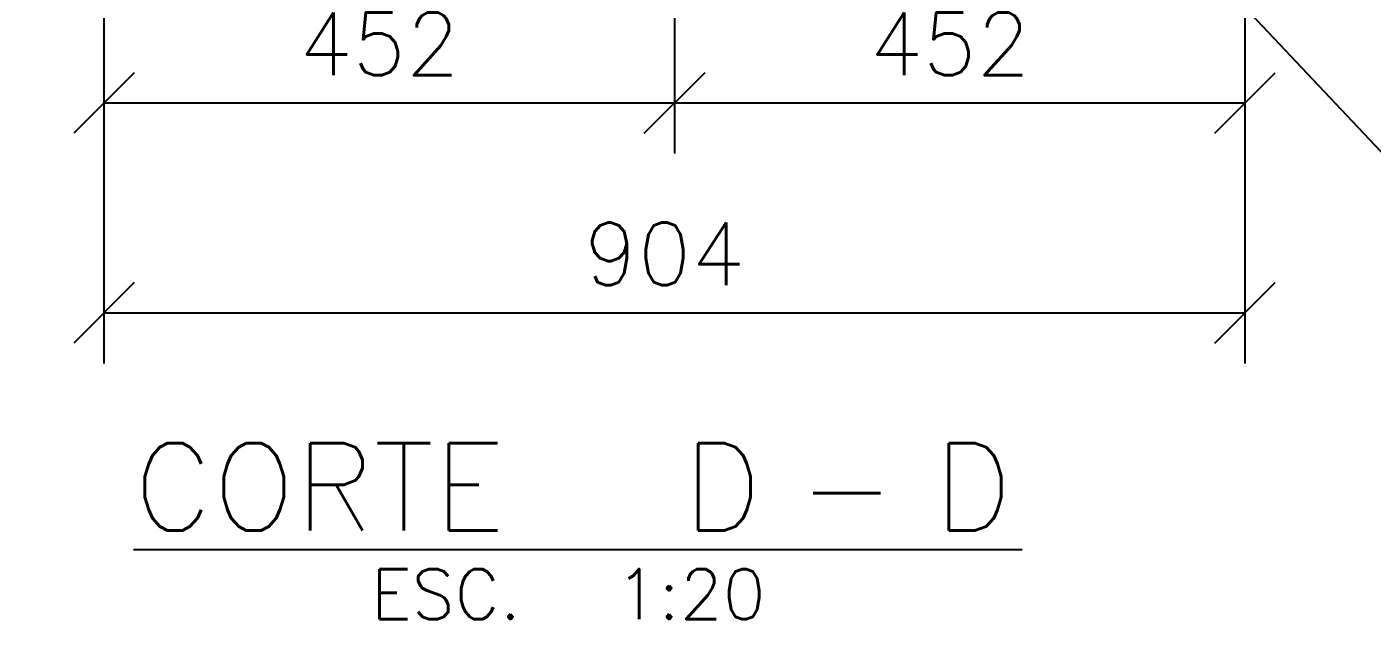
# Model space of a CAD drawing. Header units: millimetres. Extents: x 505 to 1346, y 20403 to 20997.
# Drawn here: x 899.2 to 952.5, y 20648 to 20671.4 of the extents above; entities that cross this region are included whole.
import ezdxf

# ---------------------------------------------------------------- set-up
doc = ezdxf.new("R2010")
doc.units = ezdxf.units.MM
doc.styles.add('RomanS', font='ROMANS__.TTF', dxfattribs={"height": 0.2})

# ---------------------------------------------------------------- blocks, each defined once
blk = doc.blocks.new('Unknown-110200292-15 - 73645')
at = {"color": 6, "linetype": 'Continuous'}
blk.add_line((903.404, 20650.721), (938.604, 20650.721), dxfattribs=at)
at = {"color": 0, "linetype": 'Continuous'}
for points in [[(924.117, 20651.471), (924.117, 20654.971), (903.404, 20654.971), (903.404, 20651.471)], [(928.674, 20651.471), (928.674, 20654.971), (925.167, 20654.971), (925.167, 20651.471)], [(934.048, 20651.471), (934.048, 20654.971), (929.724, 20654.971), (929.724, 20651.471)], [(938.604, 20651.471), (938.604, 20654.971), (935.098, 20654.971), (935.098, 20651.471)], [(921.893, 20647.971), (921.893, 20649.971), (912.809, 20649.971), (912.809, 20647.971)], [(929.2, 20647.971), (929.2, 20649.971), (922.493, 20649.971), (922.493, 20647.971)]]:
    blk.add_wipeout(points, dxfattribs=at)
at = {"color": 6, "linetype": 'Continuous', "style": 'RomanS'}
for s, height, p in [('CORTE ', 3.4681, (903.404, 20651.471)), ('D', 3.468, (925.167, 20651.471)), ('D', 3.468, (935.098, 20651.471)), ('-', 3.468, (929.724, 20651.471))]:
    blk.add_text(s, height=height, dxfattribs=at).set_placement(p)
at = {"color": 3, "linetype": 'Continuous', "style": 'RomanS'}
for s, p in [('ESC. ', (912.809, 20647.971)), ('1:20', (922.493, 20647.971))]:
    blk.add_text(s, height=1.9818, dxfattribs=at).set_placement(p)
blk = doc.blocks.new('StraightDimension-110200292-75304 - 73645')
at = {"color": 7, "linetype": 'Continuous'}
for p, q in [((924.828, 20695.814), (924.828, 20666.4)), ((947.428, 20686.664), (947.428, 20666.4)), ((926.028, 20669.6), (923.628, 20667.2)), ((946.228, 20667.2), (948.628, 20669.6)), ((924.828, 20668.4), (947.428, 20668.4))]:
    blk.add_line(p, q, dxfattribs=at)
at = {"color": 0}
blk.add_wipeout([(940.21, 20669), (940.21, 20672.5), (932.047, 20672.5), (932.047, 20669)], dxfattribs=at)
at = {"color": 3, "style": 'RomanS'}
blk.add_text('452', height=2.4772, dxfattribs=at).set_placement((932.547, 20669.5))
blk = doc.blocks.new('StraightDimension-110200292-75305 - 73645')
at = {"color": 7, "linetype": 'Continuous'}
for p, q in [((924.828, 20695.814), (924.828, 20666.4)), ((902.228, 20686.664), (902.228, 20666.4)), ((903.428, 20669.6), (901.028, 20667.2)), ((923.628, 20667.2), (926.028, 20669.6)), ((902.228, 20668.4), (924.828, 20668.4))]:
    blk.add_line(p, q, dxfattribs=at)
at = {"color": 0}
blk.add_wipeout([(917.61, 20669), (917.61, 20672.5), (909.447, 20672.5), (909.447, 20669)], dxfattribs=at)
at = {"color": 3, "style": 'RomanS'}
blk.add_text('452', height=2.4772, dxfattribs=at).set_placement((909.947, 20669.5))
blk = doc.blocks.new('StraightDimension-110200292-75335 - 73645')
at = {"color": 7, "linetype": 'Continuous'}
for p, q in [((902.228, 20686.664), (902.228, 20658.09)), ((947.428, 20686.664), (947.428, 20658.09)), ((903.428, 20661.29), (901.028, 20658.89)), ((946.228, 20658.89), (948.628, 20661.29)), ((902.228, 20660.09), (947.428, 20660.09))]:
    blk.add_line(p, q, dxfattribs=at)
at = {"color": 0}
blk.add_wipeout([(928.91, 20660.69), (928.91, 20664.19), (920.747, 20664.19), (920.747, 20660.69)], dxfattribs=at)
at = {"color": 3, "style": 'RomanS'}
blk.add_text('904', height=2.4772, dxfattribs=at).set_placement((921.247, 20661.19))
blk = doc.blocks.new('Mark-110200292-76066 - 73645')
at = {"color": 7, "linetype": 'Continuous'}
for p, q in [((933.078, 20687.404), (960.825, 20657.971)), ((960.825, 20657.971), (970.524, 20657.971))]:
    blk.add_line(p, q, dxfattribs=at)
at = {"color": 0}
blk.add_wipeout([(969.924, 20658.571), (969.924, 20667.371), (961.425, 20667.371), (961.425, 20658.571)], dxfattribs=at)
at = {"color": 3, "style": 'RomanS', "width": 0.9}
for s, p in [('E113', (961.425, 20664.871)), ('E211', (961.425, 20661.571)), ('E221', (961.425, 20658.571))]:
    blk.add_text(s, height=2.4772, dxfattribs=at).set_placement(p)
blk = doc.blocks.new('Mark-110200292-75942 - 73645')
at = {"color": 7, "linetype": 'Continuous'}
for p in [(915.514, 20687.278), (873.541, 20668.125)]:
    blk.add_line(p, (894.516, 20668.125), dxfattribs=at)
at = {"color": 0}
blk.add_wipeout([(893.916, 20668.725), (893.916, 20671.725), (874.141, 20671.725), (874.141, 20668.725)], dxfattribs=at)
blk.add_wipeout([(893.916, 20668.725), (893.916, 20671.725), (874.141, 20671.725), (874.141, 20668.725)], dxfattribs=at)
at = {"color": 6, "style": 'RomanS'}
blk.add_text('00149AS', height=2.9727, dxfattribs=at).set_placement((874.141, 20668.725))

msp = doc.modelspace()

# ---------------------------------------------------------------- block references
for name in ['StraightDimension-110200292-75304 - 73645', 'Unknown-110200292-15 - 73645']:
    msp.add_blockref(name, (0, 0))

# ---------------------------------------------------------------- next in the draw order: block references
msp.add_blockref('StraightDimension-110200292-75305 - 73645', (0, 0))

# ---------------------------------------------------------------- next in the draw order: block references
msp.add_blockref('StraightDimension-110200292-75335 - 73645', (0, 0))

# ---------------------------------------------------------------- next in the draw order: block references
for name in ['Mark-110200292-75942 - 73645', 'Mark-110200292-76066 - 73645']:
    msp.add_blockref(name, (0, 0))

doc.saveas('drawing.dxf')
